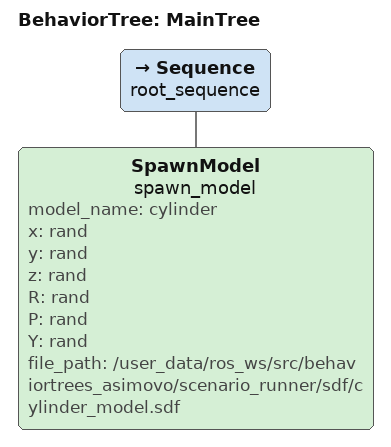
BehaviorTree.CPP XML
<root main_tree_to_execute = "MainTree" >

<BehaviorTree ID="MainTree">
        <Sequence name="root_sequence">
            <SpawnModel   name="spawn_model" model_name="cylinder" x="rand" y="rand" z="rand" R="rand" P="rand" Y="rand" file_path="/user_data/ros_ws/src/behaviortrees_asimovo/scenario_runner/sdf/cylinder_model.sdf" />
        </Sequence>
     </BehaviorTree>

 </root>
